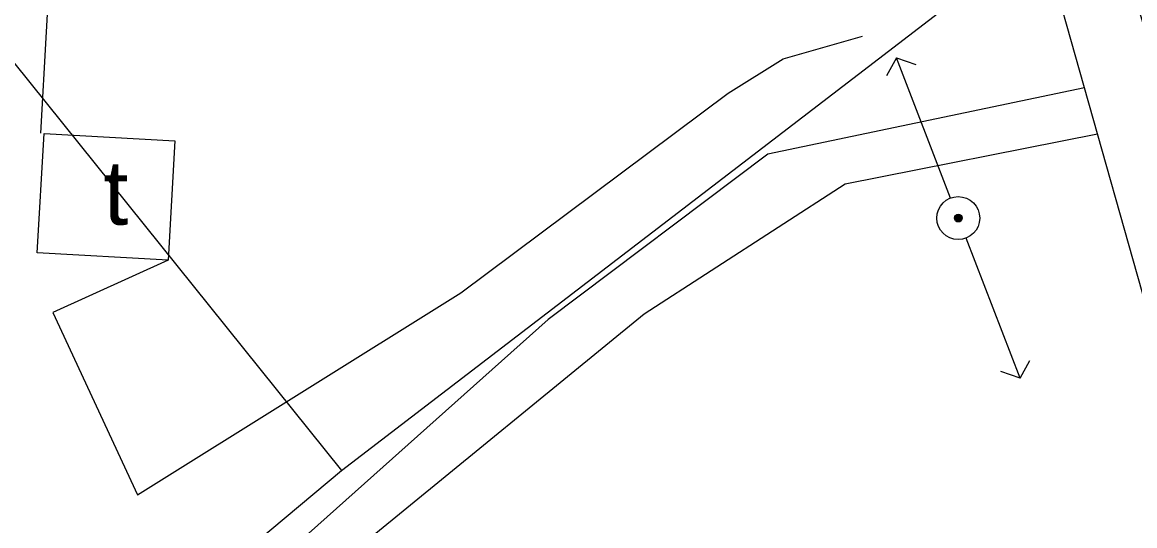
# Model space of a CAD drawing. Header units: metres. Extents: x 0 to 551036, y 0 to 1845929.
# Drawn here: x 547479.1 to 547531, y 1842321.2 to 1842344.6 of the extents above; entities that cross this region are included whole.
import ezdxf

# ---------------------------------------------------------------- set-up
doc = ezdxf.new("R2010")
doc.units = ezdxf.units.M
doc.header["$MEASUREMENT"] = 0
for name, color, linetype, lineweight in [('BD HH1 KEM TMB$0$chamnha', 7, 'Continuous', 0), ('BD HH1 KEM TMB$0$Duong BT', 7, 'Continuous', 0), ('BD HH1 KEM TMB$0$duongdat', 7, 'Continuous', 0), ('BD HH1 KEM TMB$0$duongdaydien', 7, 'Continuous', 0), ('BD HH1 KEM TMB$0$nha', 7, 'Continuous', 0), ('BD HH1 KEM TMB$0$tuong_ke', 7, 'Continuous', 0), ('Level 10', 7, 'Continuous', 0)]:
    doc.layers.add(name, color=color, linetype=linetype, lineweight=lineweight)
doc.styles.add('BD HH1 KEM TMB$0$chamnha', font='', dxfattribs={"height": 4})
doc.styles.get('BD HH1 KEM TMB$0$chamnha').set_extended_font_data('.VnArial')

# ---------------------------------------------------------------- blocks, each defined once
blk = doc.blocks.new('BD HH1 KEM TMB$0$hathe')
blk.add_hatch(color=256).paths.add_polyline_path([(-1.81, 0, 1), (1.81, 0, 1)])
for p, q in [((-80, 0), (-73.86, 7.3)), ((80, 0), (73.86, 7.3)), ((-80, 0), (-10, 0)), ((-80, 0), (-73.86, -7.3)), ((10, 0), (80, 0)), ((80, 0), (73.86, -7.3))]:
    blk.add_line(p, q)
for radius in [10, 1.81]:
    blk.add_circle((0, 0), radius)

msp = doc.modelspace()

# ---------------------------------------------------------------- linework, layer by layer
at = {"layer": 'BD HH1 KEM TMB$0$Duong BT', "flags": 128}
msp.add_lwpolyline([(547567.26931, 1842205.20591), (547554.45986, 1842233.43017), (547551.29645, 1842242.98523), (547549.27138, 1842254.35236), (547549.1156, 1842263.42349), (547550.24197, 1842278.97398), (547548.54044, 1842291.55633), (547538.72665, 1842320.65168), (547532.72335, 1842340.03603), (547529.77562, 1842349.84381), (547526.52833, 1842348.96735), (547533.3824, 1842324.73288), (547545.26918, 1842289.99698), (547546.82692, 1842280.71078), (547546.03607, 1842261.60603), (547546.03607, 1842255.35788), (547549.57094, 1842236.92527), (547557.86293, 1842218.57332)], dxfattribs=at)
at = {"layer": 'BD HH1 KEM TMB$0$duongdat', "flags": 128}
for points in [[(547528.61851, 1842341.57693), (547513.87554, 1842338.48505), (547503.63242, 1842330.77794), (547489.4294, 1842318.09844), (547483.24788, 1842314.3333), (547473.65198, 1842302.97857), (547465.69628, 1842289.10904), (547465.57844, 1842281.16659), (547466.22566, 1842275.87162), (547473.17943, 1842261.36922), (547486.90032, 1842234.27176), (547501.09318, 1842203.06604), (547519.35181, 1842164.66031), (547530.60106, 1842137.1974), (547546.73678, 1842095.50592), (547558.51541, 1842050.753), (547560.79384, 1842047.90049)], [(547562.53794, 1842048.45644), (547559.5329, 1842051.6361), (547553.39445, 1842076.1279), (547547.9092, 1842096.3033), (547533.42384, 1842134.46471), (547519.77831, 1842167.89986), (547492.7355, 1842224.49075), (547478.97034, 1842255.29561), (547468.35875, 1842275.69787), (547467.47585, 1842284.58142), (547471.77372, 1842294.64192), (547477.01372, 1842303.256), (547495.26398, 1842320.55268), (547508.10616, 1842331.05305), (547517.46637, 1842337.11255), (547529.2264, 1842339.42755)]]:
    msp.add_lwpolyline(points, dxfattribs=at)
at = {"layer": 'BD HH1 KEM TMB$0$nha', "flags": 128}
msp.add_lwpolyline([(547480.14352, 1842339.4553), (547486.24269, 1842339.11117), (547485.92857, 1842333.54388), (547479.8294, 1842333.88802), (547480.14352, 1842339.4553)], close=True, dxfattribs=at)
at = {"layer": 'BD HH1 KEM TMB$0$tuong_ke', "flags": 128}
for points in [[(547517.91281, 1842347.29508), (547514.56965, 1842361.51744), (547512.47269, 1842372.94909), (547502.63728, 1842405.4128), (547495.46932, 1842401.84549), (547488.73508, 1842397.4094), (547483.48668, 1842392.82813), (547474.69142, 1842383.12252), (547467.33408, 1842375.80432), (547474.73935, 1842361.34537), (547480.51499, 1842348.91895), (547479.98153, 1842339.46444)], [(547485.92857, 1842333.54388), (547480.55093, 1842331.10471), (547484.50521, 1842322.61431), (547499.56738, 1842332.02957), (547512.01735, 1842341.3319), (547514.58163, 1842342.92889), (547518.28427, 1842343.9828)]]:
    msp.add_lwpolyline(points, dxfattribs=at)
at = {"layer": 'Level 10', "color": 5, "linetype": 'Continuous', "lineweight": 0}
msp.add_line((547494.01, 1842323.75), (547530.12, 1842351.45), dxfattribs=at)
at = {"layer": 'Level 10', "color": 5, "linetype": 'Continuous', "lineweight": 0, "flags": 128}
for points in [[(547422.31, 1842346.1), (547424.87, 1842349.95), (547427.88, 1842351.64), (547439.69, 1842354.44), (547442.38, 1842360.67), (547444.91, 1842364.49), (547445.65, 1842367.93), (547450.27, 1842377.15), (547453.4, 1842374.28), (547494.01, 1842323.75)], [(547464.24, 1842298.86), (547470.7966, 1842304.3418), (547494.01, 1842323.75)]]:
    msp.add_lwpolyline(points, dxfattribs=at)

# ---------------------------------------------------------------- block references
at = {"layer": 'BD HH1 KEM TMB$0$duongdaydien', "xscale": 0.09999999999999999, "yscale": 0.09999999999999999, "zscale": 0.09999999999999999, "rotation": 111.0905107454268}
msp.add_blockref('BD HH1 KEM TMB$0$hathe', (547522.74181, 1842335.50853), dxfattribs=at)

# ---------------------------------------------------------------- texts
at = {"layer": 'BD HH1 KEM TMB$0$chamnha', "style": 'BD HH1 KEM TMB$0$chamnha'}
msp.add_text('t', height=3, dxfattribs=at).set_placement((547482.91151, 1842335.20204))

doc.saveas('drawing.dxf')
